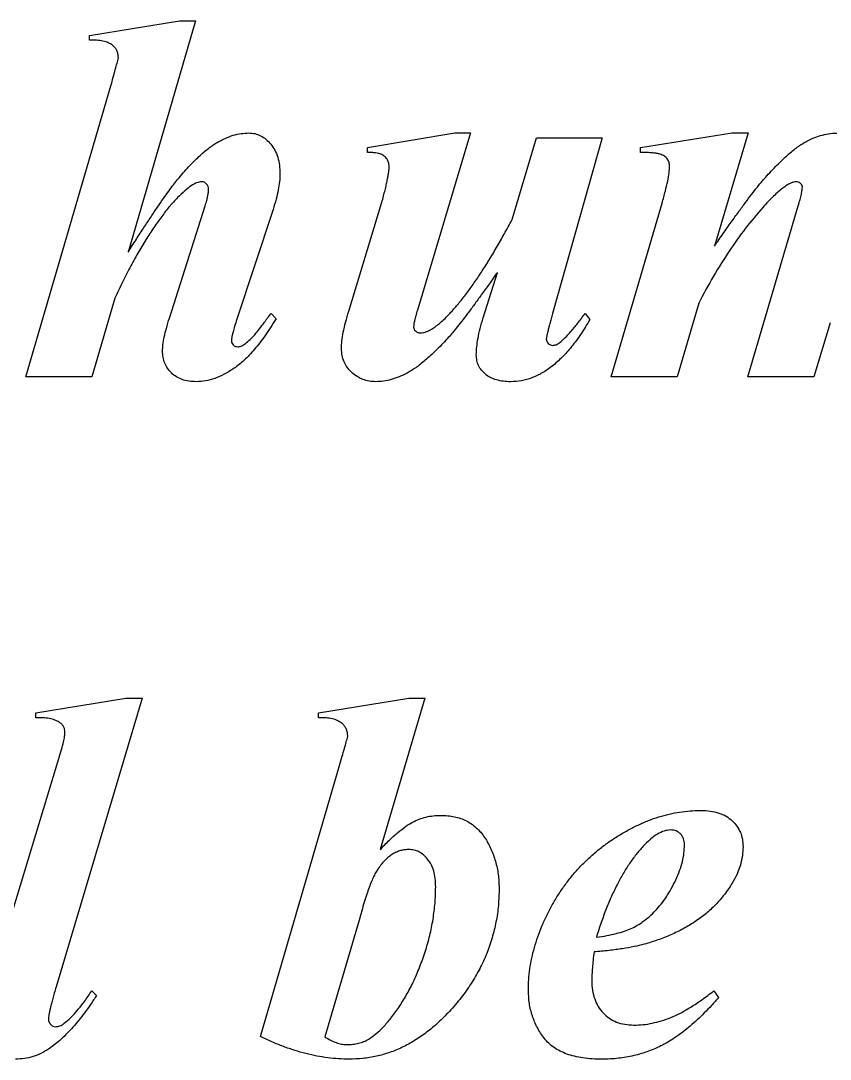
# Model space of a CAD drawing. Header units: inches. Extents: x -17.5 to 0, y -0.6 to 2.9.
# Drawn here: x -12.486 to -12.1403, y 1.5835 to 2.0271 of the extents above; entities that cross this region are included whole.
import ezdxf

# ---------------------------------------------------------------- set-up
doc = ezdxf.new("R2010")
doc.units = ezdxf.units.IN
doc.header["$MEASUREMENT"] = 0

msp = doc.modelspace()

# ---------------------------------------------------------------- linework, layer by layer
at = {"color": 7, "linetype": 'Continuous', "lineweight": 25}
for p, q in [((-12.45673, 2.02083), (-12.41829, 2.02708)), ((-12.41136, 2.02708), (-12.44016, 1.92829)), ((-12.41829, 2.02708), (-12.41136, 2.02708)), ((-12.45673, 2.01875), (-12.45673, 2.02083)), ((-12.48382, 1.875), (-12.44759, 1.99928)), ((-12.33798, 1.97292), (-12.30058, 1.97917)), ((-12.29401, 1.97917), (-12.31663, 1.90348)), ((-12.30058, 1.97917), (-12.29401, 1.97917)), ((-12.22132, 1.97292), (-12.18222, 1.97917)), ((-12.17535, 1.97917), (-12.18977, 1.93086)), ((-12.18222, 1.97917), (-12.17535, 1.97917)), ((-12.27623, 1.94215), (-12.26572, 1.97708)), ((-12.26572, 1.97708), (-12.23769, 1.97708)), ((-12.23769, 1.97708), (-12.25891, 1.90199)), ((-12.33798, 1.97083), (-12.33798, 1.97292)), ((-12.22132, 1.97083), (-12.22132, 1.97292)), ((-12.42252, 1.90007), (-12.40725, 1.94798)), ((-12.34593, 1.90303), (-12.3318, 1.94954)), ((-12.23382, 1.875), (-12.21214, 1.94925)), ((-12.17548, 1.875), (-12.15397, 1.94805)), ((-12.37828, 1.94652), (-12.39397, 1.89883)), ((-12.28857, 1.9002), (-12.28248, 1.91963)), ((-12.44619, 1.90765), (-12.45569, 1.875)), ((-12.19651, 1.90648), (-12.20569, 1.875)), ((-12.3791, 1.90208), (-12.37701, 1.89971)), ((-12.24502, 1.90208), (-12.24293, 1.89954)), ((-12.14033, 1.89814), (-12.14736, 1.875)), ((-12.45569, 1.875), (-12.48382, 1.875)), ((-12.20569, 1.875), (-12.23382, 1.875)), ((-12.14736, 1.875), (-12.17548, 1.875)), ((-12.47965, 1.73146), (-12.44111, 1.73771)), ((-12.43424, 1.73771), (-12.47096, 1.61441)), ((-12.44111, 1.73771), (-12.43424, 1.73771)), ((-12.35882, 1.73146), (-12.32034, 1.73771)), ((-12.31344, 1.73771), (-12.33252, 1.6731)), ((-12.32034, 1.73771), (-12.31344, 1.73771)), ((-12.47965, 1.72938), (-12.47965, 1.73146)), ((-12.35882, 1.72938), (-12.35882, 1.73146)), ((-12.50097, 1.60913), (-12.46969, 1.71196)), ((-12.38369, 1.59321), (-12.34987, 1.70907)), ((-12.34147, 1.64295), (-12.35615, 1.59312)), ((-12.45569, 1.61271), (-12.45361, 1.61083)), ((-12.19007, 1.61271), (-12.18798, 1.60995))]:
    msp.add_line(p, q, dxfattribs=at)
for points, knots in [([(-12.44681, 2.0166), (-12.4474, 2.01699), (-12.44866, 2.01782), (-12.45101, 2.01848), (-12.45374, 2.01883), (-12.45569, 2.01878), (-12.45673, 2.01875)], [0, 0, 0, 0, 0.204337, 0.435005, 0.69821, 1, 1, 1, 1]), ([(-12.44433, 2.01133), (-12.44436, 2.01186), (-12.44443, 2.0129), (-12.44488, 2.01436), (-12.4457, 2.01562), (-12.44643, 2.01627), (-12.44681, 2.0166)], [0, 0, 0, 0, 0.2655261, 0.5144436, 0.7521942, 1, 1, 1, 1]), ([(-12.44759, 1.99928), (-12.44722, 2.00052), (-12.44654, 2.00283), (-12.44569, 2.00609), (-12.4449, 2.00885), (-12.44451, 2.01056), (-12.44433, 2.01133)], [0, 0, 0, 0, 0.309608, 0.579825, 0.809543, 1, 1, 1, 1]), ([(-12.41904, 1.95931), (-12.41824, 1.96025), (-12.41669, 1.96206), (-12.41439, 1.96464), (-12.41214, 1.96695), (-12.40999, 1.96904), (-12.40794, 1.9709), (-12.40597, 1.97253), (-12.40407, 1.9739), (-12.40172, 1.97541), (-12.39882, 1.97688), (-12.39539, 1.97821), (-12.392, 1.979), (-12.38977, 1.97911), (-12.38867, 1.97917)], [0, 0, 0, 0, 0.0985941, 0.1908981, 0.2769351, 0.3568278, 0.4306584, 0.4992006, 0.5614308, 0.6180837, 0.7226332, 0.8210893, 0.9119545, 1, 1, 1, 1]), ([(-12.38867, 1.97917), (-12.38778, 1.97912), (-12.38602, 1.97902), (-12.38351, 1.97802), (-12.38119, 1.9765), (-12.37914, 1.97439), (-12.37743, 1.9718), (-12.37616, 1.96876), (-12.37548, 1.96531), (-12.37537, 1.96288), (-12.37532, 1.96162)], [0, 0, 0, 0, 0.108195, 0.214475, 0.325674, 0.444897, 0.572296, 0.703214, 0.845636, 1, 1, 1, 1]), ([(-12.16741, 1.96084), (-12.16657, 1.96174), (-12.16494, 1.96349), (-12.16253, 1.96597), (-12.16023, 1.96822), (-12.15802, 1.9702), (-12.15594, 1.97193), (-12.15397, 1.97342), (-12.15212, 1.97465), (-12.14984, 1.976), (-12.14702, 1.97725), (-12.14363, 1.97835), (-12.14022, 1.97902), (-12.13794, 1.97912), (-12.13681, 1.97917)], [0, 0, 0, 0, 0.100728, 0.194537, 0.282094, 0.362881, 0.436368, 0.502695, 0.563279, 0.617579, 0.718509, 0.814159, 0.907818, 1, 1, 1, 1]), ([(-12.32871, 1.96491), (-12.32875, 1.96546), (-12.32883, 1.96653), (-12.32953, 1.96803), (-12.33064, 1.96927), (-12.33192, 1.97005), (-12.33324, 1.97046), (-12.33456, 1.97066), (-12.33617, 1.97084), (-12.33734, 1.97084), (-12.33798, 1.97083)], [0, 0, 0, 0, 0.131583, 0.257549, 0.386762, 0.527113, 0.612006, 0.71784, 0.846209, 1, 1, 1, 1]), ([(-12.20891, 1.96484), (-12.20895, 1.96542), (-12.20902, 1.96655), (-12.20984, 1.96808), (-12.21116, 1.96937), (-12.21278, 1.97006), (-12.2145, 1.97047), (-12.21633, 1.97066), (-12.21866, 1.97084), (-12.22037, 1.97084), (-12.22132, 1.97083)], [0, 0, 0, 0, 0.110035, 0.216018, 0.327246, 0.461414, 0.549917, 0.668271, 0.817537, 1, 1, 1, 1]), ([(-12.3318, 1.94954), (-12.33156, 1.95046), (-12.33111, 1.9522), (-12.33044, 1.95469), (-12.32991, 1.95696), (-12.32951, 1.959), (-12.32911, 1.9608), (-12.32892, 1.96238), (-12.32872, 1.96372), (-12.32871, 1.96454), (-12.32871, 1.96491)], [0, 0, 0, 0, 0.1799833, 0.3448807, 0.4916951, 0.6250293, 0.7412881, 0.8438839, 0.9294961, 1, 1, 1, 1]), ([(-12.37532, 1.96162), (-12.37537, 1.96054), (-12.37546, 1.95826), (-12.37606, 1.95466), (-12.37696, 1.95069), (-12.37783, 1.94795), (-12.37828, 1.94652)], [0, 0, 0, 0, 0.209004, 0.4435572, 0.7073301, 1, 1, 1, 1]), ([(-12.21214, 1.94925), (-12.21166, 1.95094), (-12.21077, 1.95404), (-12.20977, 1.95834), (-12.20907, 1.96185), (-12.20896, 1.96394), (-12.20891, 1.96484)], [0, 0, 0, 0, 0.330049, 0.606605, 0.830269, 1, 1, 1, 1]), ([(-12.18977, 1.93086), (-12.18854, 1.93264), (-12.18617, 1.93606), (-12.18272, 1.94094), (-12.17953, 1.94537), (-12.17661, 1.94935), (-12.17394, 1.95286), (-12.17155, 1.95594), (-12.16944, 1.95857), (-12.16805, 1.96013), (-12.16741, 1.96084)], [0, 0, 0, 0, 0.173738, 0.333509, 0.479324, 0.6112, 0.729155, 0.832684, 0.923571, 1, 1, 1, 1]), ([(-12.44016, 1.92829), (-12.43899, 1.93012), (-12.43674, 1.93364), (-12.43351, 1.9387), (-12.43046, 1.94325), (-12.42771, 1.94738), (-12.42521, 1.95104), (-12.42291, 1.95419), (-12.42092, 1.95693), (-12.41963, 1.95856), (-12.41904, 1.95931)], [0, 0, 0, 0, 0.173877, 0.333793, 0.479504, 0.611991, 0.729823, 0.833527, 0.924039, 1, 1, 1, 1]), ([(-12.40872, 1.95833), (-12.40942, 1.95823), (-12.41102, 1.95799), (-12.41344, 1.95655), (-12.41616, 1.95436), (-12.41801, 1.95254), (-12.41904, 1.95153)], [0, 0, 0, 0, 0.166187, 0.382288, 0.65827, 1, 1, 1, 1]), ([(-12.40579, 1.95518), (-12.40583, 1.95558), (-12.40592, 1.9564), (-12.40667, 1.95737), (-12.40756, 1.95821), (-12.40835, 1.95829), (-12.40872, 1.95833)], [0, 0, 0, 0, 0.253161, 0.511631, 0.767134, 1, 1, 1, 1]), ([(-12.15472, 1.95833), (-12.15513, 1.9583), (-12.15604, 1.95823), (-12.15743, 1.95762), (-12.159, 1.95678), (-12.16072, 1.95555), (-12.16259, 1.95398), (-12.16464, 1.95208), (-12.16687, 1.94986), (-12.16835, 1.94823), (-12.16914, 1.94736)], [0, 0, 0, 0, 0.0675794, 0.1468257, 0.2430781, 0.3570473, 0.4897924, 0.640781, 0.8103425, 1, 1, 1, 1]), ([(-12.15224, 1.95622), (-12.15228, 1.95648), (-12.15237, 1.95705), (-12.15306, 1.95767), (-12.15381, 1.95823), (-12.15442, 1.9583), (-12.15472, 1.95833)], [0, 0, 0, 0, 0.219587, 0.481206, 0.755408, 1, 1, 1, 1]), ([(-12.15397, 1.94805), (-12.15371, 1.94896), (-12.15325, 1.95062), (-12.15269, 1.95288), (-12.15232, 1.9547), (-12.15226, 1.95576), (-12.15224, 1.95622)], [0, 0, 0, 0, 0.338701, 0.618844, 0.836246, 1, 1, 1, 1]), ([(-12.40725, 1.94798), (-12.40703, 1.94875), (-12.40662, 1.95016), (-12.40615, 1.95212), (-12.40587, 1.95376), (-12.40582, 1.95474), (-12.40579, 1.95518)], [0, 0, 0, 0, 0.326208, 0.598677, 0.822608, 1, 1, 1, 1]), ([(-12.41904, 1.95153), (-12.42018, 1.9503), (-12.42256, 1.94774), (-12.42593, 1.94346), (-12.42935, 1.93873), (-12.43272, 1.93346), (-12.43611, 1.92773), (-12.43948, 1.92149), (-12.44291, 1.91477), (-12.44508, 1.91007), (-12.44619, 1.90765)], [0, 0, 0, 0, 0.0973815, 0.2019414, 0.314889, 0.4352683, 0.5636629, 0.7002523, 0.8460296, 1, 1, 1, 1]), ([(-12.16914, 1.94736), (-12.17163, 1.94443), (-12.17673, 1.93843), (-12.18367, 1.92856), (-12.1904, 1.91791), (-12.19444, 1.91035), (-12.19651, 1.90648)], [0, 0, 0, 0, 0.234414, 0.478543, 0.733263, 1, 1, 1, 1]), ([(-12.30179, 1.90312), (-12.30076, 1.90431), (-12.29863, 1.90675), (-12.29554, 1.91072), (-12.29239, 1.91503), (-12.28923, 1.91975), (-12.28602, 1.92482), (-12.28277, 1.93026), (-12.27947, 1.93606), (-12.27733, 1.94009), (-12.27623, 1.94215)], [0, 0, 0, 0, 0.100727, 0.20782, 0.322415, 0.443281, 0.571902, 0.707407, 0.849878, 1, 1, 1, 1]), ([(-12.28248, 1.91963), (-12.28366, 1.91794), (-12.28593, 1.9147), (-12.28924, 1.91011), (-12.29229, 1.90591), (-12.29506, 1.90214), (-12.29765, 1.89883), (-12.29992, 1.89591), (-12.30196, 1.89344), (-12.30327, 1.89196), (-12.30387, 1.89128)], [0, 0, 0, 0, 0.1735979, 0.3337728, 0.4787225, 0.6110149, 0.7292109, 0.8329451, 0.9233832, 1, 1, 1, 1]), ([(-12.34905, 1.88708), (-12.34901, 1.88815), (-12.34891, 1.89049), (-12.34827, 1.89423), (-12.34729, 1.89848), (-12.3464, 1.90145), (-12.34593, 1.90303)], [0, 0, 0, 0, 0.197999, 0.430372, 0.696716, 1, 1, 1, 1]), ([(-12.31663, 1.90348), (-12.31688, 1.90268), (-12.31733, 1.90123), (-12.3178, 1.89921), (-12.31818, 1.89762), (-12.31823, 1.89666), (-12.31826, 1.89626)], [0, 0, 0, 0, 0.338408, 0.613766, 0.837279, 1, 1, 1, 1]), ([(-12.31539, 1.89375), (-12.31495, 1.89379), (-12.314, 1.89387), (-12.31254, 1.89432), (-12.31102, 1.89511), (-12.30934, 1.89611), (-12.30761, 1.89747), (-12.30573, 1.89906), (-12.3038, 1.901), (-12.30248, 1.9024), (-12.30179, 1.90312)], [0, 0, 0, 0, 0.079589, 0.167996, 0.268824, 0.383827, 0.514474, 0.659314, 0.821461, 1, 1, 1, 1]), ([(-12.42548, 1.886), (-12.42544, 1.88692), (-12.42533, 1.88893), (-12.42472, 1.89219), (-12.42382, 1.89598), (-12.42297, 1.89864), (-12.42252, 1.90007)], [0, 0, 0, 0, 0.190139, 0.419159, 0.688586, 1, 1, 1, 1]), ([(-12.37701, 1.89971), (-12.37779, 1.89848), (-12.37929, 1.89609), (-12.3816, 1.8927), (-12.38387, 1.88961), (-12.38613, 1.88682), (-12.38836, 1.88433), (-12.39053, 1.88211), (-12.39273, 1.88027), (-12.39548, 1.87817), (-12.39892, 1.87612), (-12.40301, 1.87429), (-12.40702, 1.87314), (-12.40968, 1.87299), (-12.41097, 1.87292)], [0, 0, 0, 0, 0.096691, 0.187562, 0.272718, 0.351723, 0.426334, 0.494711, 0.55819, 0.616931, 0.724725, 0.823275, 0.914478, 1, 1, 1, 1]), ([(-12.39397, 1.89883), (-12.39429, 1.89788), (-12.39486, 1.89614), (-12.39549, 1.89378), (-12.39594, 1.89194), (-12.39602, 1.89088), (-12.39606, 1.89043)], [0, 0, 0, 0, 0.346514, 0.630526, 0.845425, 1, 1, 1, 1]), ([(-12.38252, 1.89756), (-12.38231, 1.89784), (-12.38185, 1.89848), (-12.38107, 1.8995), (-12.38015, 1.90073), (-12.37947, 1.90161), (-12.3791, 1.90208)], [0, 0, 0, 0, 0.18485, 0.41446, 0.680809, 1, 1, 1, 1]), ([(-12.29147, 1.88444), (-12.29142, 1.88555), (-12.29132, 1.88792), (-12.29077, 1.89166), (-12.28984, 1.89581), (-12.28901, 1.89868), (-12.28857, 1.9002)], [0, 0, 0, 0, 0.206975, 0.442171, 0.705609, 1, 1, 1, 1]), ([(-12.24293, 1.89954), (-12.24419, 1.89744), (-12.24659, 1.8934), (-12.25061, 1.888), (-12.25468, 1.88336), (-12.25889, 1.8796), (-12.26318, 1.8766), (-12.2676, 1.87447), (-12.27214, 1.87317), (-12.27523, 1.873), (-12.27675, 1.87292)], [0, 0, 0, 0, 0.1631936, 0.3124556, 0.4480486, 0.5729019, 0.6877271, 0.7950112, 0.898421, 1, 1, 1, 1]), ([(-12.25891, 1.90199), (-12.25912, 1.90123), (-12.2595, 1.8998), (-12.26007, 1.8978), (-12.26053, 1.89605), (-12.26088, 1.89455), (-12.26117, 1.89332), (-12.26141, 1.89233), (-12.26155, 1.89161), (-12.26158, 1.8912), (-12.26158, 1.89105)], [0, 0, 0, 0, 0.209525, 0.39245, 0.553596, 0.690223, 0.80303, 0.892018, 0.959455, 1, 1, 1, 1]), ([(-12.25586, 1.88968), (-12.2551, 1.89031), (-12.2534, 1.89172), (-12.25089, 1.8945), (-12.24801, 1.89799), (-12.24606, 1.90065), (-12.24502, 1.90208)], [0, 0, 0, 0, 0.177404, 0.401847, 0.677618, 1, 1, 1, 1]), ([(-12.39052, 1.8889), (-12.38987, 1.88941), (-12.38849, 1.89049), (-12.38651, 1.89247), (-12.3845, 1.89486), (-12.3832, 1.89663), (-12.38252, 1.89756)], [0, 0, 0, 0, 0.20907, 0.444263, 0.707529, 1, 1, 1, 1]), ([(-12.31826, 1.89626), (-12.31823, 1.89594), (-12.31817, 1.8953), (-12.3177, 1.89487), (-12.31748, 1.89466)], [0, 0, 0, 0, 0.508678, 1, 1, 1, 1]), ([(-12.31748, 1.89466), (-12.31717, 1.8944), (-12.31656, 1.89388), (-12.31578, 1.89379), (-12.31539, 1.89375)], [0, 0, 0, 0, 0.513364, 1, 1, 1, 1]), ([(-12.39606, 1.89043), (-12.39602, 1.8901), (-12.39594, 1.88942), (-12.39526, 1.88859), (-12.3944, 1.88795), (-12.39369, 1.88786), (-12.39336, 1.88783)], [0, 0, 0, 0, 0.23457, 0.489642, 0.757668, 1, 1, 1, 1]), ([(-12.30387, 1.89128), (-12.3047, 1.89039), (-12.30631, 1.88869), (-12.30869, 1.88626), (-12.311, 1.8841), (-12.31318, 1.88212), (-12.31528, 1.88041), (-12.31729, 1.87893), (-12.31916, 1.87765), (-12.32151, 1.87628), (-12.32438, 1.87499), (-12.32774, 1.87377), (-12.33106, 1.87306), (-12.33326, 1.87296), (-12.33434, 1.87292)], [0, 0, 0, 0, 0.099362, 0.19178, 0.278573, 0.358536, 0.433103, 0.500497, 0.562637, 0.619211, 0.723036, 0.820044, 0.911761, 1, 1, 1, 1]), ([(-12.26158, 1.89105), (-12.26153, 1.89076), (-12.26139, 1.89011), (-12.26078, 1.88926), (-12.25994, 1.88858), (-12.25926, 1.88846), (-12.25895, 1.88841)], [0, 0, 0, 0, 0.218508, 0.493108, 0.765782, 1, 1, 1, 1]), ([(-12.25895, 1.88841), (-12.25841, 1.88848), (-12.25727, 1.88863), (-12.25634, 1.88932), (-12.25586, 1.88968)], [0, 0, 0, 0, 0.470284, 1, 1, 1, 1]), ([(-12.41097, 1.87292), (-12.41204, 1.87295), (-12.41411, 1.87302), (-12.41702, 1.87375), (-12.41956, 1.87493), (-12.42169, 1.87658), (-12.4234, 1.87856), (-12.42458, 1.88086), (-12.42538, 1.88335), (-12.42545, 1.88511), (-12.42548, 1.886)], [0, 0, 0, 0, 0.147064, 0.281475, 0.406087, 0.527604, 0.646379, 0.76039, 0.878051, 1, 1, 1, 1]), ([(-12.39336, 1.88783), (-12.39286, 1.88788), (-12.39183, 1.88798), (-12.39097, 1.88858), (-12.39052, 1.8889)], [0, 0, 0, 0, 0.473439, 1, 1, 1, 1]), ([(-12.33434, 1.87292), (-12.33531, 1.87297), (-12.33721, 1.87306), (-12.33994, 1.87386), (-12.34249, 1.87509), (-12.34474, 1.87686), (-12.34668, 1.87897), (-12.34802, 1.88146), (-12.34893, 1.88417), (-12.34901, 1.88609), (-12.34905, 1.88708)], [0, 0, 0, 0, 0.127966, 0.249925, 0.37289, 0.499494, 0.626269, 0.747418, 0.870608, 1, 1, 1, 1]), ([(-12.27675, 1.87292), (-12.27784, 1.87294), (-12.27991, 1.873), (-12.28282, 1.87365), (-12.28541, 1.87459), (-12.28758, 1.87601), (-12.28929, 1.87776), (-12.29059, 1.87974), (-12.29131, 1.88203), (-12.29141, 1.88362), (-12.29147, 1.88444)], [0, 0, 0, 0, 0.155386, 0.295025, 0.424649, 0.546829, 0.661996, 0.772154, 0.88301, 1, 1, 1, 1]), ([(-12.46962, 1.72749), (-12.47023, 1.72783), (-12.47154, 1.72856), (-12.47389, 1.72917), (-12.47664, 1.72945), (-12.4786, 1.7294), (-12.47965, 1.72938)], [0, 0, 0, 0, 0.2009822, 0.432794, 0.6951629, 1, 1, 1, 1]), ([(-12.46715, 1.72326), (-12.46718, 1.72369), (-12.46725, 1.72452), (-12.46772, 1.72571), (-12.46854, 1.72672), (-12.46925, 1.72723), (-12.46962, 1.72749)], [0, 0, 0, 0, 0.249731, 0.489154, 0.733166, 1, 1, 1, 1]), ([(-12.34876, 1.72691), (-12.34937, 1.72734), (-12.35065, 1.72824), (-12.35302, 1.72902), (-12.35578, 1.72944), (-12.35776, 1.7294), (-12.35882, 1.72938)], [0, 0, 0, 0, 0.211596, 0.440212, 0.701644, 1, 1, 1, 1]), ([(-12.34638, 1.72137), (-12.34642, 1.72193), (-12.34648, 1.72299), (-12.34691, 1.72451), (-12.34766, 1.72585), (-12.34839, 1.72655), (-12.34876, 1.72691)], [0, 0, 0, 0, 0.268414, 0.513758, 0.75544, 1, 1, 1, 1]), ([(-12.46969, 1.71196), (-12.46932, 1.71327), (-12.46864, 1.71561), (-12.46779, 1.71878), (-12.4673, 1.72125), (-12.4672, 1.72267), (-12.46715, 1.72326)], [0, 0, 0, 0, 0.349951, 0.631009, 0.847838, 1, 1, 1, 1]), ([(-12.34987, 1.70907), (-12.3495, 1.71036), (-12.34882, 1.71276), (-12.34781, 1.71609), (-12.34705, 1.71891), (-12.34659, 1.72061), (-12.34638, 1.72137)], [0, 0, 0, 0, 0.315024, 0.585653, 0.815375, 1, 1, 1, 1]), ([(-12.33252, 1.6731), (-12.33121, 1.67446), (-12.32877, 1.67699), (-12.32516, 1.68031), (-12.32187, 1.68287), (-12.31886, 1.68481), (-12.3159, 1.68609), (-12.31296, 1.68708), (-12.30987, 1.68758), (-12.30777, 1.68767), (-12.3067, 1.68771)], [0, 0, 0, 0, 0.184846, 0.344317, 0.47992, 0.592557, 0.693869, 0.794346, 0.895669, 1, 1, 1, 1]), ([(-12.3067, 1.68771), (-12.30569, 1.68768), (-12.30373, 1.68761), (-12.30087, 1.6872), (-12.29822, 1.68642), (-12.29572, 1.68545), (-12.29348, 1.68407), (-12.29141, 1.68244), (-12.28954, 1.6805), (-12.28736, 1.67753), (-12.28507, 1.67345), (-12.28317, 1.66812), (-12.28194, 1.66244), (-12.2818, 1.65853), (-12.28173, 1.65653)], [0, 0, 0, 0, 0.067552, 0.131356, 0.19243, 0.251963, 0.309557, 0.367895, 0.427398, 0.48905, 0.613746, 0.738799, 0.866257, 1, 1, 1, 1]), ([(-12.26923, 1.61304), (-12.2692, 1.61456), (-12.26914, 1.61761), (-12.26862, 1.62217), (-12.26786, 1.62675), (-12.26669, 1.6313), (-12.26527, 1.63588), (-12.26349, 1.64043), (-12.26145, 1.64501), (-12.25904, 1.64953), (-12.2564, 1.65397), (-12.25351, 1.6582), (-12.25036, 1.6622), (-12.24698, 1.66596), (-12.24339, 1.66954), (-12.23954, 1.67284), (-12.23549, 1.67596), (-12.23122, 1.6788), (-12.22683, 1.68134), (-12.22241, 1.68361), (-12.218, 1.68554), (-12.21355, 1.68707), (-12.20911, 1.68828), (-12.20467, 1.68917), (-12.20022, 1.68971), (-12.19724, 1.68977), (-12.19576, 1.6898)], [0, 0, 0, 0, 0.0390819, 0.0783624, 0.1179891, 0.1582481, 0.1991886, 0.2410503, 0.2838796, 0.328057, 0.3726002, 0.4165523, 0.4598614, 0.5033248, 0.5465268, 0.5900403, 0.633619, 0.6778774, 0.7217551, 0.7640514, 0.805409, 0.8455518, 0.8848719, 0.9235535, 0.9620333, 1, 1, 1, 1]), ([(-12.19576, 1.6898), (-12.19435, 1.68976), (-12.19168, 1.68969), (-12.18796, 1.68882), (-12.18475, 1.68748), (-12.18215, 1.68551), (-12.18009, 1.68317), (-12.1786, 1.6805), (-12.17773, 1.67751), (-12.17762, 1.67544), (-12.17757, 1.67437)], [0, 0, 0, 0, 0.157556, 0.296643, 0.423401, 0.542675, 0.6567, 0.76879, 0.880952, 1, 1, 1, 1]), ([(-12.20856, 1.68146), (-12.20947, 1.68136), (-12.21142, 1.68114), (-12.21433, 1.67967), (-12.21736, 1.67742), (-12.21927, 1.67546), (-12.22031, 1.6744)], [0, 0, 0, 0, 0.195013, 0.416861, 0.68378, 1, 1, 1, 1]), ([(-12.20257, 1.67512), (-12.20258, 1.67558), (-12.2026, 1.67648), (-12.20296, 1.67774), (-12.20345, 1.67888), (-12.20424, 1.67979), (-12.20513, 1.68055), (-12.20618, 1.68108), (-12.20733, 1.68142), (-12.20814, 1.68145), (-12.20856, 1.68146)], [0, 0, 0, 0, 0.142801, 0.272978, 0.397465, 0.51751, 0.637554, 0.753126, 0.873718, 1, 1, 1, 1]), ([(-12.32021, 1.67313), (-12.32083, 1.6731), (-12.32206, 1.67305), (-12.32388, 1.67269), (-12.32561, 1.67202), (-12.32728, 1.67113), (-12.32891, 1.67001), (-12.33045, 1.66861), (-12.33193, 1.66695), (-12.33283, 1.66573), (-12.3333, 1.66509)], [0, 0, 0, 0, 0.116201, 0.230264, 0.345464, 0.462815, 0.584101, 0.715154, 0.851951, 1, 1, 1, 1]), ([(-12.30882, 1.65711), (-12.30886, 1.65834), (-12.30895, 1.66066), (-12.30953, 1.66394), (-12.31066, 1.66672), (-12.31215, 1.66904), (-12.31396, 1.67081), (-12.31587, 1.6722), (-12.31801, 1.67297), (-12.31948, 1.67308), (-12.32021, 1.67313)], [0, 0, 0, 0, 0.168446, 0.318428, 0.453254, 0.577876, 0.693601, 0.798426, 0.899608, 1, 1, 1, 1]), ([(-12.2402, 1.63563), (-12.23869, 1.63586), (-12.23583, 1.6363), (-12.23185, 1.63719), (-12.22838, 1.63812), (-12.22538, 1.63931), (-12.22265, 1.64071), (-12.22007, 1.64248), (-12.21748, 1.64452), (-12.21495, 1.64697), (-12.21252, 1.64976), (-12.21023, 1.65291), (-12.20812, 1.65639), (-12.20623, 1.66015), (-12.20463, 1.664), (-12.20342, 1.6678), (-12.20271, 1.6715), (-12.20261, 1.67393), (-12.20257, 1.67512)], [0, 0, 0, 0, 0.076865, 0.145034, 0.205136, 0.257311, 0.307089, 0.35899, 0.414116, 0.473151, 0.535406, 0.600225, 0.668527, 0.740015, 0.811443, 0.877706, 0.940411, 1, 1, 1, 1]), ([(-12.22031, 1.6744), (-12.2213, 1.67328), (-12.22335, 1.67097), (-12.22612, 1.6671), (-12.22881, 1.66285), (-12.23132, 1.65818), (-12.23378, 1.65314), (-12.23604, 1.64767), (-12.23824, 1.64182), (-12.23953, 1.63773), (-12.2402, 1.63563)], [0, 0, 0, 0, 0.102496, 0.210714, 0.32463, 0.445355, 0.572975, 0.707181, 0.84953, 1, 1, 1, 1]), ([(-12.17757, 1.67437), (-12.17763, 1.67304), (-12.17774, 1.67038), (-12.17864, 1.66642), (-12.18006, 1.66251), (-12.18145, 1.66006), (-12.18216, 1.65881)], [0, 0, 0, 0, 0.2425278, 0.4859534, 0.7374867, 1, 1, 1, 1]), ([(-12.3333, 1.66509), (-12.33362, 1.66459), (-12.33432, 1.66352), (-12.3353, 1.66166), (-12.33628, 1.65944), (-12.3373, 1.65685), (-12.33827, 1.65388), (-12.33939, 1.65058), (-12.34043, 1.64689), (-12.34111, 1.6443), (-12.34147, 1.64295)], [0, 0, 0, 0, 0.074716, 0.162005, 0.26594, 0.382544, 0.514634, 0.660627, 0.823694, 1, 1, 1, 1]), ([(-12.33743, 1.59211), (-12.33638, 1.59283), (-12.33412, 1.59438), (-12.33096, 1.59747), (-12.32775, 1.60129), (-12.32445, 1.60577), (-12.32127, 1.61091), (-12.31829, 1.61659), (-12.31564, 1.6228), (-12.31326, 1.62943), (-12.31127, 1.6363), (-12.30988, 1.64326), (-12.30899, 1.65019), (-12.30888, 1.65481), (-12.30882, 1.65711)], [0, 0, 0, 0, 0.052126, 0.112104, 0.179808, 0.256348, 0.3395, 0.426674, 0.518544, 0.615719, 0.714508, 0.810976, 0.905798, 1, 1, 1, 1]), ([(-12.28173, 1.65653), (-12.28179, 1.6541), (-12.28191, 1.6493), (-12.28296, 1.64221), (-12.28462, 1.63531), (-12.28694, 1.6286), (-12.28996, 1.6221), (-12.29362, 1.6158), (-12.29793, 1.60969), (-12.30126, 1.60589), (-12.30296, 1.60396)], [0, 0, 0, 0, 0.125132, 0.24801, 0.369695, 0.491308, 0.614205, 0.739291, 0.867145, 1, 1, 1, 1]), ([(-12.18216, 1.65881), (-12.18325, 1.65715), (-12.18541, 1.65389), (-12.18923, 1.64947), (-12.19344, 1.64553), (-12.19811, 1.64216), (-12.20308, 1.63918), (-12.20836, 1.63664), (-12.21391, 1.63438), (-12.21777, 1.63324), (-12.21972, 1.63267)], [0, 0, 0, 0, 0.126688, 0.250228, 0.372514, 0.49468, 0.617641, 0.742739, 0.869822, 1, 1, 1, 1]), ([(-12.21972, 1.63267), (-12.22116, 1.63232), (-12.22425, 1.63157), (-12.22928, 1.63067), (-12.235, 1.62994), (-12.23905, 1.62957), (-12.24117, 1.62938)], [0, 0, 0, 0, 0.20459, 0.439082, 0.704993, 1, 1, 1, 1]), ([(-12.24117, 1.62938), (-12.24132, 1.6282), (-12.24161, 1.62594), (-12.24188, 1.6227), (-12.24211, 1.61978), (-12.24214, 1.61794), (-12.24215, 1.61708)], [0, 0, 0, 0, 0.289329, 0.553966, 0.789077, 1, 1, 1, 1]), ([(-12.24215, 1.61708), (-12.24211, 1.61571), (-12.24202, 1.61308), (-12.24103, 1.60937), (-12.23955, 1.60604), (-12.23735, 1.60325), (-12.23472, 1.6009), (-12.23154, 1.59932), (-12.228, 1.59829), (-12.22549, 1.59818), (-12.22418, 1.59813)], [0, 0, 0, 0, 0.138619, 0.267658, 0.388404, 0.508312, 0.626725, 0.744958, 0.866809, 1, 1, 1, 1]), ([(-12.47096, 1.61441), (-12.47121, 1.61354), (-12.47169, 1.61188), (-12.47233, 1.60952), (-12.4729, 1.60742), (-12.47335, 1.60559), (-12.47371, 1.604), (-12.47399, 1.60268), (-12.47411, 1.6016), (-12.47416, 1.60097), (-12.47418, 1.6007)], [0, 0, 0, 0, 0.1921603, 0.3668905, 0.5197573, 0.6552523, 0.7689323, 0.8653655, 0.9421033, 1, 1, 1, 1]), ([(-12.45361, 1.61083), (-12.45446, 1.60954), (-12.45611, 1.60704), (-12.45865, 1.60348), (-12.46119, 1.60023), (-12.4637, 1.59725), (-12.4662, 1.59454), (-12.46871, 1.59212), (-12.47121, 1.59), (-12.47293, 1.58875), (-12.47376, 1.58814)], [0, 0, 0, 0, 0.151415, 0.294332, 0.42956, 0.556666, 0.677386, 0.791258, 0.898704, 1, 1, 1, 1]), ([(-12.46748, 1.59891), (-12.46654, 1.59968), (-12.46452, 1.60135), (-12.46173, 1.60455), (-12.45865, 1.60832), (-12.45672, 1.61119), (-12.45569, 1.61271)], [0, 0, 0, 0, 0.198837, 0.431518, 0.697158, 1, 1, 1, 1]), ([(-12.23769, 1.58355), (-12.23912, 1.58357), (-12.24188, 1.5836), (-12.24584, 1.58404), (-12.24946, 1.5847), (-12.25275, 1.58568), (-12.25569, 1.58694), (-12.25829, 1.58847), (-12.26056, 1.59028), (-12.26304, 1.59308), (-12.26552, 1.59696), (-12.26765, 1.60202), (-12.26901, 1.60741), (-12.26916, 1.61114), (-12.26923, 1.61304)], [0, 0, 0, 0, 0.087244, 0.167641, 0.242272, 0.311244, 0.376044, 0.436772, 0.49455, 0.55161, 0.663388, 0.773209, 0.884729, 1, 1, 1, 1]), ([(-12.22418, 1.59813), (-12.22287, 1.59817), (-12.22022, 1.59824), (-12.21627, 1.59889), (-12.21231, 1.59991), (-12.20829, 1.60133), (-12.20412, 1.60331), (-12.19967, 1.60585), (-12.19495, 1.60905), (-12.19175, 1.61145), (-12.19007, 1.61271)], [0, 0, 0, 0, 0.10426, 0.209667, 0.317162, 0.427674, 0.547407, 0.683078, 0.833212, 1, 1, 1, 1]), ([(-12.18798, 1.60995), (-12.18899, 1.60879), (-12.19097, 1.60652), (-12.19404, 1.60334), (-12.19706, 1.6004), (-12.20006, 1.59772), (-12.20305, 1.59531), (-12.20603, 1.59316), (-12.20894, 1.59121), (-12.21286, 1.58906), (-12.21789, 1.58683), (-12.22422, 1.58495), (-12.23085, 1.58377), (-12.23539, 1.58362), (-12.23769, 1.58355)], [0, 0, 0, 0, 0.0791, 0.154916, 0.227172, 0.295979, 0.361898, 0.424661, 0.484745, 0.542227, 0.654471, 0.766987, 0.881447, 1, 1, 1, 1]), ([(-12.30296, 1.60396), (-12.30452, 1.60233), (-12.30758, 1.59916), (-12.31258, 1.595), (-12.31771, 1.59147), (-12.32303, 1.58858), (-12.32849, 1.58631), (-12.33413, 1.58471), (-12.33995, 1.58374), (-12.34388, 1.58361), (-12.34586, 1.58355)], [0, 0, 0, 0, 0.138237, 0.269946, 0.397208, 0.519798, 0.639951, 0.758873, 0.878796, 1, 1, 1, 1]), ([(-12.47418, 1.6007), (-12.47414, 1.60027), (-12.47407, 1.59941), (-12.47332, 1.59836), (-12.47237, 1.59759), (-12.47159, 1.59749), (-12.47122, 1.59745)], [0, 0, 0, 0, 0.266223, 0.523389, 0.773345, 1, 1, 1, 1]), ([(-12.47122, 1.59745), (-12.47056, 1.59751), (-12.46918, 1.59765), (-12.46806, 1.59848), (-12.46748, 1.59891)], [0, 0, 0, 0, 0.478106, 1, 1, 1, 1]), ([(-12.34586, 1.58355), (-12.34736, 1.58358), (-12.3504, 1.58365), (-12.35497, 1.58412), (-12.35961, 1.58488), (-12.36432, 1.58592), (-12.36909, 1.58729), (-12.37392, 1.58897), (-12.37882, 1.59091), (-12.38205, 1.59244), (-12.38369, 1.59321)], [0, 0, 0, 0, 0.114175, 0.231328, 0.350265, 0.47223, 0.598634, 0.728063, 0.861639, 1, 1, 1, 1]), ([(-12.35615, 1.59312), (-12.35534, 1.5926), (-12.35381, 1.59163), (-12.35142, 1.59065), (-12.34919, 1.5899), (-12.34771, 1.58983), (-12.347, 1.5898)], [0, 0, 0, 0, 0.291621, 0.550445, 0.784474, 1, 1, 1, 1]), ([(-12.47376, 1.58814), (-12.47489, 1.58743), (-12.4771, 1.58604), (-12.48071, 1.5846), (-12.48443, 1.58372), (-12.48695, 1.58361), (-12.48821, 1.58355)], [0, 0, 0, 0, 0.259814, 0.508511, 0.753836, 1, 1, 1, 1]), ([(-12.347, 1.5898), (-12.34609, 1.58981), (-12.34432, 1.58984), (-12.3418, 1.59033), (-12.33948, 1.59101), (-12.3381, 1.59175), (-12.33743, 1.59211)], [0, 0, 0, 0, 0.274868, 0.530672, 0.770503, 1, 1, 1, 1])]:
    msp.add_open_spline(points, degree=3, knots=knots, dxfattribs=at)

doc.saveas('drawing.dxf')
